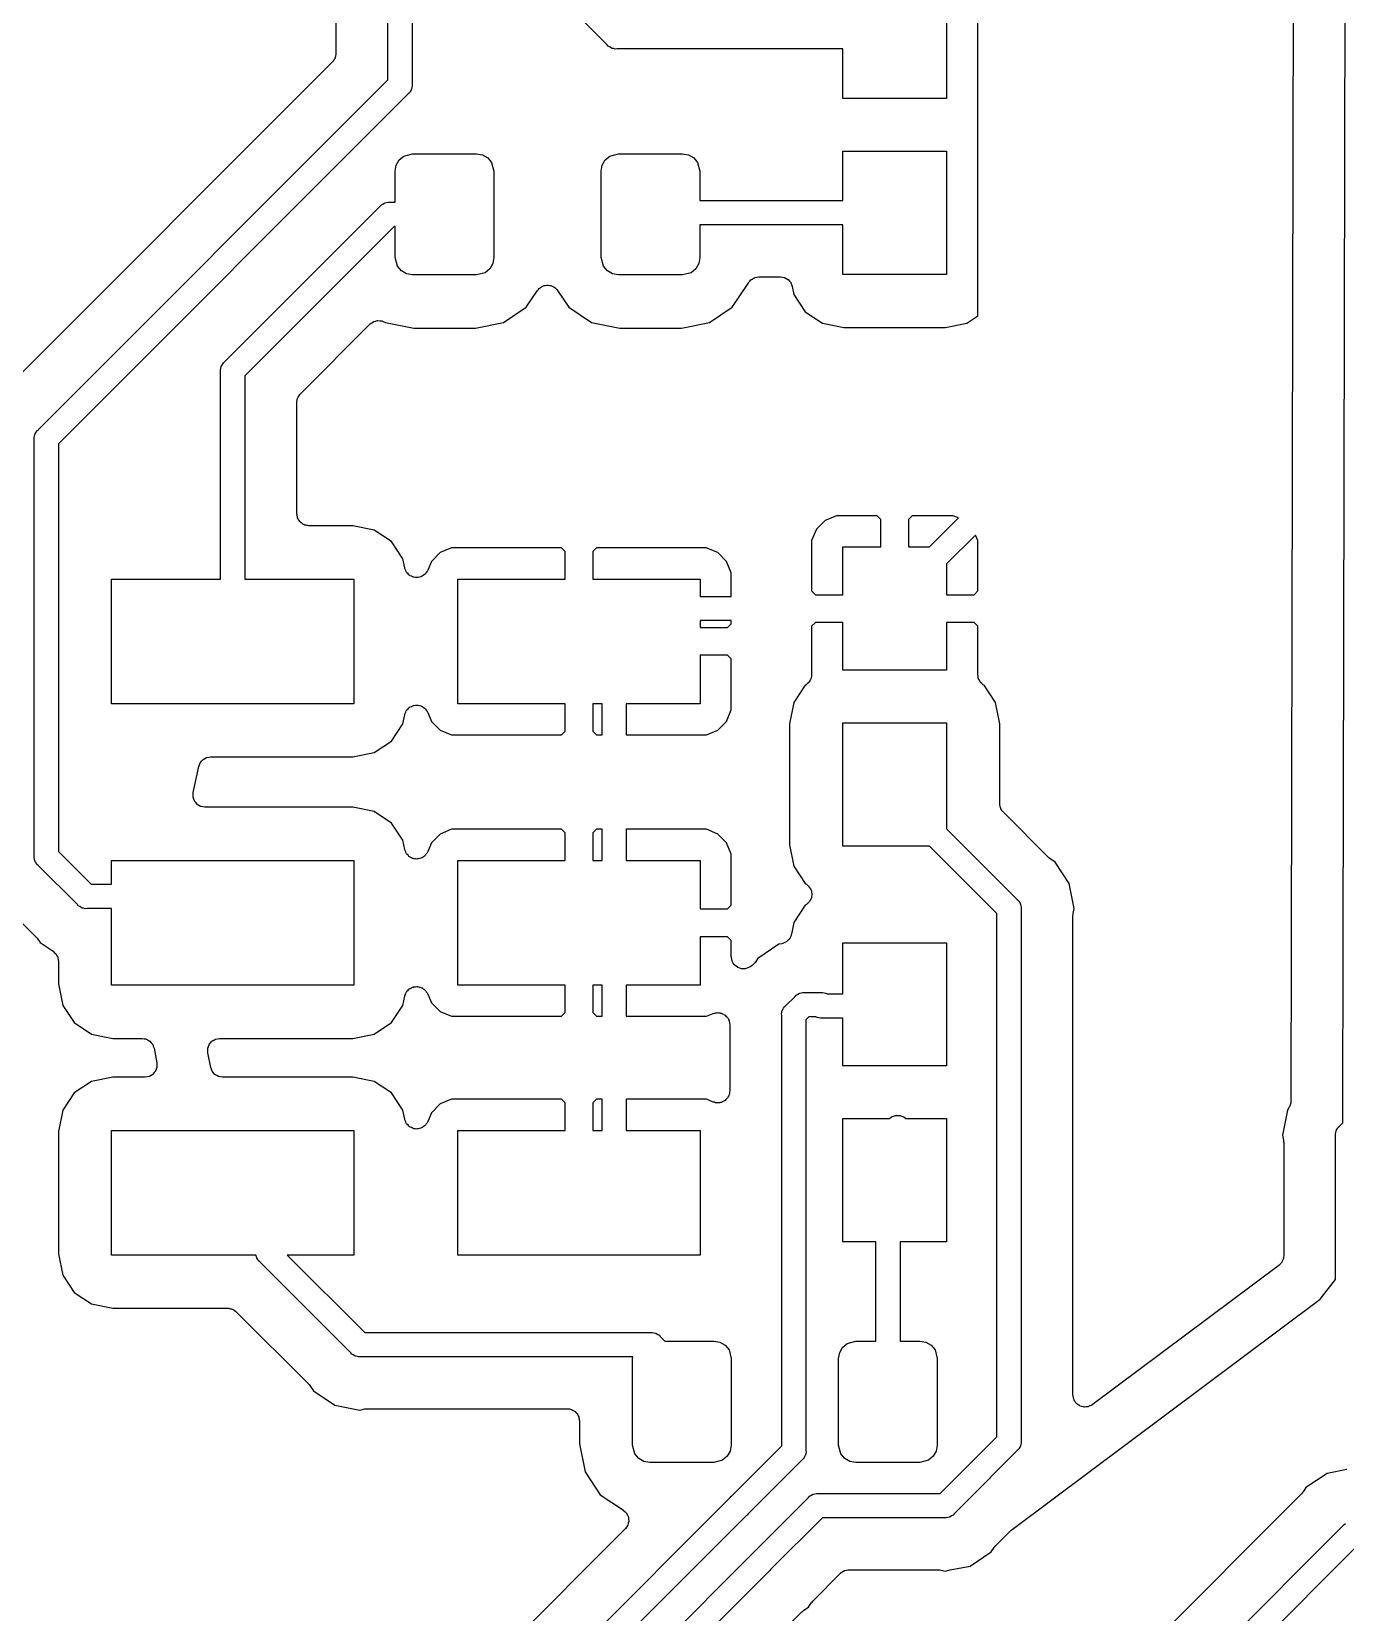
# Model space of a CAD drawing. Extents: x 82 to 161, y -171 to -33.
# Drawn here: x 103.17 to 122.14, y -133.09 to -110.26 of the extents above; entities that cross this region are included whole.
import ezdxf

# ---------------------------------------------------------------- set-up
doc = ezdxf.new("R2010")
doc.units = 0
doc.header["$MEASUREMENT"] = 0
doc.layers.add('BLACK', color=7, linetype='CONTINUOUS')

msp = doc.modelspace()

# ---------------------------------------------------------------- linework, layer by layer
at = {"layer": 'BLACK', "linetype": 'CONTINUOUS'}
for p, q in [((121.475, -67.0046), (121.353, -125.706)), ((107.56, -108.068), (107.56, -110.579)), ((108.31, -110.962), (108.31, -107.967)), ((108.66, -108.032), (108.66, -111.027)), ((116.831, -114.37), (116.831, -108.847)), ((122.112, -121.364), (122.137, -109.324)), ((116.381, -109.449), (116.381, -111.229)), ((111.479, -110.457), (110.753, -109.73)), ((111.494, -110.475), (111.479, -110.457)), ((107.519, -110.691), (107.513, -110.696)), ((107.531, -110.671), (107.519, -110.691)), ((107.544, -110.653), (107.531, -110.671)), ((107.546, -110.645), (107.544, -110.653)), ((107.55, -110.639), (107.546, -110.645)), ((107.554, -110.616), (107.55, -110.639)), ((107.559, -110.594), (107.554, -110.616)), ((107.56, -110.579), (107.559, -110.586)), ((107.559, -110.586), (107.559, -110.594)), ((111.514, -110.486), (111.494, -110.475)), ((111.534, -110.5), (111.514, -110.486)), ((111.541, -110.502), (111.534, -110.5)), ((111.548, -110.506), (111.541, -110.502)), ((111.571, -110.51), (111.548, -110.506)), ((111.593, -110.516), (111.571, -110.51)), ((111.616, -110.514), (111.593, -110.516)), ((114.881, -110.514), (111.616, -110.514)), ((114.881, -111.229), (114.881, -110.514)), ((107.509, -110.702), (102.801, -115.411)), ((107.513, -110.696), (107.509, -110.702)), ((103.26, -116.012), (108.31, -110.962)), ((108.621, -111.149), (108.603, -111.163)), ((108.633, -111.128), (108.621, -111.149)), ((108.646, -111.109), (108.633, -111.128)), ((108.648, -111.102), (108.646, -111.109)), ((108.652, -111.095), (108.648, -111.102)), ((108.656, -111.072), (108.652, -111.095)), ((108.662, -111.05), (108.656, -111.072)), ((108.66, -111.027), (108.662, -111.05)), ((108.603, -111.163), (103.553, -116.214)), ((116.381, -111.229), (114.881, -111.229)), ((108.475, -112.117), (108.542, -112.061)), ((108.542, -112.061), (108.667, -112.028)), ((108.667, -112.028), (109.592, -112.028)), ((109.592, -112.028), (109.678, -112.043)), ((109.678, -112.043), (109.753, -112.086)), ((111.45, -112.117), (111.517, -112.061)), ((111.517, -112.061), (111.642, -112.028)), ((111.642, -112.028), (112.567, -112.028)), ((112.567, -112.028), (112.653, -112.043)), ((112.653, -112.043), (112.728, -112.086)), ((114.881, -112.704), (114.881, -111.989)), ((114.881, -111.989), (116.381, -111.989)), ((116.381, -111.989), (116.381, -113.769)), ((108.417, -112.278), (108.432, -112.192)), ((108.417, -112.728), (108.417, -112.278)), ((108.432, -112.192), (108.475, -112.117)), ((109.753, -112.086), (109.809, -112.153)), ((109.809, -112.153), (109.842, -112.278)), ((109.842, -112.278), (109.842, -113.528)), ((111.392, -112.278), (111.407, -112.192)), ((111.392, -113.528), (111.392, -112.278)), ((111.407, -112.192), (111.45, -112.117)), ((112.728, -112.086), (112.784, -112.153)), ((112.784, -112.153), (112.817, -112.278)), ((112.817, -112.278), (112.817, -112.704)), ((108.237, -112.755), (108.256, -112.742)), ((108.256, -112.742), (108.263, -112.74)), ((108.263, -112.74), (108.27, -112.736)), ((108.27, -112.736), (108.293, -112.732)), ((108.293, -112.732), (108.316, -112.726)), ((108.316, -112.726), (108.339, -112.728)), ((108.339, -112.728), (108.417, -112.728)), ((112.817, -112.704), (114.881, -112.704)), ((105.953, -115.034), (108.202, -112.785)), ((108.202, -112.785), (108.217, -112.767)), ((108.217, -112.767), (108.237, -112.755)), ((108.403, -113.078), (106.246, -115.235)), ((108.417, -113.078), (108.403, -113.078)), ((108.417, -113.528), (108.417, -113.078)), ((114.881, -113.054), (112.817, -113.054)), ((112.817, -113.054), (112.817, -113.528)), ((114.881, -113.769), (114.881, -113.054)), ((108.45, -113.653), (108.417, -113.528)), ((108.506, -113.72), (108.45, -113.653)), ((109.827, -113.614), (109.784, -113.689)), ((109.842, -113.528), (109.827, -113.614)), ((111.425, -113.653), (111.392, -113.528)), ((111.481, -113.72), (111.425, -113.653)), ((112.802, -113.614), (112.759, -113.689)), ((112.817, -113.528), (112.802, -113.614)), ((108.581, -113.763), (108.506, -113.72)), ((108.667, -113.778), (108.581, -113.763)), ((109.592, -113.778), (108.667, -113.778)), ((109.717, -113.745), (109.592, -113.778)), ((109.784, -113.689), (109.717, -113.745)), ((111.556, -113.763), (111.481, -113.72)), ((111.642, -113.778), (111.556, -113.763)), ((112.567, -113.778), (111.642, -113.778)), ((112.692, -113.745), (112.567, -113.778)), ((112.759, -113.689), (112.692, -113.745)), ((113.52, -113.89), (113.521, -113.888)), ((113.521, -113.888), (113.54, -113.866)), ((113.54, -113.866), (113.558, -113.845)), ((113.558, -113.845), (113.56, -113.844)), ((113.56, -113.844), (113.561, -113.842)), ((113.561, -113.842), (113.586, -113.828)), ((113.586, -113.828), (113.611, -113.814)), ((113.611, -113.814), (113.613, -113.814)), ((113.613, -113.814), (113.614, -113.813)), ((113.614, -113.813), (113.642, -113.809)), ((113.642, -113.809), (113.67, -113.804)), ((113.67, -113.804), (113.98, -113.804)), ((113.98, -113.804), (114.008, -113.809)), ((114.008, -113.809), (114.036, -113.813)), ((114.036, -113.813), (114.038, -113.814)), ((114.038, -113.814), (114.04, -113.814)), ((114.04, -113.814), (114.064, -113.828)), ((114.064, -113.828), (114.089, -113.842)), ((114.089, -113.842), (114.09, -113.844)), ((114.09, -113.844), (114.092, -113.845)), ((114.092, -113.845), (114.11, -113.866)), ((114.11, -113.866), (114.129, -113.888)), ((114.129, -113.888), (114.13, -113.89)), ((116.381, -113.769), (114.881, -113.769)), ((110.309, -114.245), (110.471, -114.003)), ((110.471, -114.003), (110.485, -113.989)), ((110.485, -113.989), (110.496, -113.974)), ((110.496, -113.974), (110.506, -113.967)), ((110.506, -113.967), (110.514, -113.959)), ((110.514, -113.959), (110.531, -113.951)), ((110.531, -113.951), (110.547, -113.94)), ((110.547, -113.94), (110.558, -113.937)), ((110.558, -113.937), (110.568, -113.932)), ((110.568, -113.932), (110.587, -113.93)), ((110.587, -113.93), (110.606, -113.926)), ((110.606, -113.926), (110.617, -113.927)), ((110.617, -113.927), (110.628, -113.926)), ((110.628, -113.926), (110.647, -113.93)), ((110.647, -113.93), (110.666, -113.932)), ((110.666, -113.932), (110.676, -113.937)), ((110.676, -113.937), (110.687, -113.94)), ((110.687, -113.94), (110.703, -113.951)), ((110.703, -113.951), (110.72, -113.959)), ((110.72, -113.959), (110.728, -113.967)), ((110.728, -113.967), (110.738, -113.974)), ((110.738, -113.974), (110.749, -113.989)), ((110.749, -113.989), (110.763, -114.003)), ((110.763, -114.003), (110.925, -114.245)), ((113.284, -114.245), (113.516, -113.899)), ((113.516, -113.899), (113.519, -113.891)), ((113.519, -113.891), (113.52, -113.89)), ((114.13, -113.89), (114.131, -113.891)), ((114.131, -113.891), (114.141, -113.918)), ((114.141, -113.918), (114.151, -113.944)), ((114.151, -113.944), (114.175, -114.061)), ((114.175, -114.061), (114.34, -114.309)), ((109.98, -114.465), (110.309, -114.245)), ((110.925, -114.245), (111.254, -114.465)), ((112.955, -114.465), (113.284, -114.245)), ((114.34, -114.309), (114.588, -114.475)), ((107.048, -115.495), (108.056, -114.486)), ((108.056, -114.486), (108.079, -114.47)), ((108.079, -114.47), (108.102, -114.453)), ((108.102, -114.453), (108.104, -114.452)), ((108.104, -114.452), (108.106, -114.451)), ((108.106, -114.451), (108.133, -114.444)), ((108.133, -114.444), (108.161, -114.436)), ((108.161, -114.436), (108.163, -114.436)), ((108.163, -114.436), (108.165, -114.436)), ((108.165, -114.436), (108.193, -114.438)), ((108.193, -114.438), (108.221, -114.44)), ((108.221, -114.44), (108.223, -114.441)), ((108.223, -114.441), (108.225, -114.441)), ((108.225, -114.441), (108.251, -114.453)), ((108.251, -114.453), (108.277, -114.464)), ((108.277, -114.464), (108.279, -114.465)), ((108.279, -114.465), (108.684, -114.546)), ((108.684, -114.546), (109.575, -114.546)), ((109.575, -114.546), (109.98, -114.465)), ((111.254, -114.465), (111.659, -114.546)), ((111.659, -114.546), (112.55, -114.546)), ((112.55, -114.546), (112.955, -114.465)), ((114.588, -114.475), (114.898, -114.537)), ((114.898, -114.537), (116.364, -114.537)), ((116.364, -114.537), (116.674, -114.475)), ((116.674, -114.475), (116.831, -114.37)), ((105.894, -115.147), (105.9, -115.125)), ((105.896, -115.17), (105.894, -115.147)), ((105.896, -118.168), (105.896, -115.17)), ((105.9, -115.125), (105.904, -115.102)), ((105.904, -115.102), (105.908, -115.095)), ((105.908, -115.095), (105.91, -115.088)), ((105.91, -115.088), (105.924, -115.069)), ((105.924, -115.069), (105.935, -115.049)), ((105.935, -115.049), (105.953, -115.034)), ((106.246, -115.235), (106.246, -118.168)), ((106.996, -115.618), (106.998, -115.611)), ((106.996, -117.225), (106.996, -115.618)), ((106.997, -115.603), (107.003, -115.581)), ((106.998, -115.611), (106.997, -115.603)), ((107.003, -115.581), (107.007, -115.559)), ((107.007, -115.559), (107.011, -115.552)), ((107.011, -115.552), (107.013, -115.544)), ((107.013, -115.544), (107.026, -115.526)), ((107.026, -115.526), (107.037, -115.506)), ((107.037, -115.506), (107.043, -115.501)), ((107.043, -115.501), (107.048, -115.495)), ((103.201, -116.126), (103.207, -116.104)), ((103.203, -116.149), (103.201, -116.126)), ((103.203, -122.166), (103.203, -116.149)), ((103.207, -116.104), (103.211, -116.081)), ((103.211, -116.081), (103.215, -116.074)), ((103.215, -116.074), (103.217, -116.066)), ((103.217, -116.066), (103.23, -116.047)), ((103.23, -116.047), (103.242, -116.027)), ((103.242, -116.027), (103.26, -116.012)), ((103.553, -116.214), (103.553, -122.102)), ((106.999, -117.24), (106.996, -117.225)), ((106.999, -117.255), (106.999, -117.24)), ((107.004, -117.269), (106.999, -117.255)), ((107.007, -117.284), (107.004, -117.269)), ((107.014, -117.298), (107.007, -117.284)), ((107.02, -117.312), (107.014, -117.298)), ((107.03, -117.324), (107.02, -117.312)), ((114.791, -117.254), (114.626, -117.322)), ((115.377, -117.254), (114.791, -117.254)), ((115.431, -117.307), (115.377, -117.254)), ((115.431, -117.704), (115.431, -117.307)), ((115.885, -117.254), (115.831, -117.307)), ((115.831, -117.307), (115.831, -117.704)), ((116.471, -117.254), (115.885, -117.254)), ((116.134, -117.704), (116.55, -117.287)), ((116.55, -117.287), (116.471, -117.254)), ((107.037, -117.337), (107.03, -117.324)), ((107.049, -117.347), (107.037, -117.337)), ((107.059, -117.359), (107.049, -117.347)), ((107.072, -117.366), (107.059, -117.359)), ((107.084, -117.376), (107.072, -117.366)), ((107.098, -117.381), (107.084, -117.376)), ((107.111, -117.389), (107.098, -117.381)), ((107.126, -117.392), (107.111, -117.389)), ((107.141, -117.397), (107.126, -117.392)), ((107.156, -117.397), (107.141, -117.397)), ((107.171, -117.4), (107.156, -117.397)), ((107.804, -117.4), (107.171, -117.4)), ((108.114, -117.461), (107.804, -117.4)), ((108.362, -117.627), (108.114, -117.461)), ((114.5, -117.449), (114.431, -117.614)), ((114.626, -117.322), (114.5, -117.449)), ((116.798, -117.534), (116.381, -117.951)), ((116.831, -117.614), (116.798, -117.534)), ((108.528, -117.875), (108.362, -117.627)), ((109.232, -117.718), (109.066, -117.786)), ((110.818, -117.718), (109.232, -117.718)), ((110.871, -117.771), (110.818, -117.718)), ((111.325, -117.718), (111.271, -117.771)), ((112.911, -117.718), (111.325, -117.718)), ((112.967, -117.741), (112.911, -117.718)), ((113.076, -117.786), (112.967, -117.741)), ((114.431, -117.614), (114.431, -118.34)), ((114.881, -118.394), (114.881, -117.704)), ((114.881, -117.704), (115.431, -117.704)), ((115.831, -117.704), (116.134, -117.704)), ((116.831, -118.34), (116.831, -117.614)), ((108.554, -118.007), (108.528, -117.875)), ((108.94, -117.913), (108.887, -118.04)), ((109.066, -117.786), (108.94, -117.913)), ((110.871, -118.168), (110.871, -117.771)), ((111.271, -117.771), (111.271, -118.168)), ((113.203, -117.913), (113.076, -117.786)), ((113.271, -118.078), (113.203, -117.913)), ((116.381, -117.951), (116.381, -118.394)), ((104.321, -119.968), (104.321, -118.168)), ((104.321, -118.168), (105.896, -118.168)), ((106.246, -118.168), (107.821, -118.168)), ((107.821, -118.168), (107.821, -119.968)), ((108.557, -118.016), (108.554, -118.007)), ((108.559, -118.025), (108.557, -118.016)), ((108.568, -118.044), (108.559, -118.025)), ((108.576, -118.063), (108.568, -118.044)), ((108.582, -118.071), (108.576, -118.063)), ((108.587, -118.079), (108.582, -118.071)), ((108.602, -118.093), (108.587, -118.079)), ((108.616, -118.109), (108.602, -118.093)), ((108.624, -118.114), (108.616, -118.109)), ((108.632, -118.12), (108.624, -118.114)), ((108.651, -118.128), (108.632, -118.12)), ((108.669, -118.138), (108.651, -118.128)), ((108.679, -118.14), (108.669, -118.138)), ((108.688, -118.143), (108.679, -118.14)), ((108.709, -118.144), (108.688, -118.143)), ((108.729, -118.148), (108.709, -118.144)), ((108.739, -118.146), (108.729, -118.148)), ((108.748, -118.146), (108.739, -118.146)), ((108.768, -118.14), (108.748, -118.146)), ((108.789, -118.136), (108.768, -118.14)), ((108.797, -118.131), (108.789, -118.136)), ((108.806, -118.128), (108.797, -118.131)), ((108.823, -118.115), (108.806, -118.128)), ((108.841, -118.104), (108.823, -118.115)), ((108.847, -118.097), (108.841, -118.104)), ((108.855, -118.091), (108.847, -118.097)), ((108.866, -118.073), (108.855, -118.091)), ((108.879, -118.057), (108.866, -118.073)), ((108.882, -118.048), (108.879, -118.057)), ((108.887, -118.04), (108.882, -118.048)), ((109.321, -119.968), (109.321, -118.168)), ((109.321, -118.168), (110.871, -118.168)), ((111.271, -118.168), (112.821, -118.168)), ((112.821, -118.168), (112.821, -118.419)), ((113.271, -118.419), (113.271, -118.078)), ((112.821, -118.419), (113.271, -118.419)), ((114.431, -118.34), (114.485, -118.394)), ((114.485, -118.394), (114.881, -118.394)), ((116.381, -118.394), (116.777, -118.394)), ((116.777, -118.394), (116.831, -118.34)), ((112.821, -118.769), (112.821, -118.868)), ((113.271, -118.769), (112.821, -118.769)), ((112.821, -118.868), (113.218, -118.868)), ((113.218, -118.868), (113.271, -118.814)), ((113.271, -118.814), (113.271, -118.769)), ((114.485, -118.794), (114.431, -118.847)), ((114.431, -118.847), (114.431, -119.549)), ((114.881, -118.794), (114.485, -118.794)), ((114.881, -119.484), (114.881, -118.794)), ((116.777, -118.794), (116.381, -118.794)), ((116.381, -118.794), (116.381, -119.484)), ((116.831, -118.847), (116.777, -118.794)), ((116.831, -119.549), (116.831, -118.847)), ((112.821, -119.268), (112.821, -119.968)), ((113.218, -119.268), (112.821, -119.268)), ((113.271, -119.321), (113.218, -119.268)), ((113.271, -120.057), (113.271, -119.321)), ((114.427, -119.573), (114.424, -119.598)), ((114.431, -119.549), (114.427, -119.573)), ((116.381, -119.484), (114.881, -119.484)), ((116.835, -119.573), (116.831, -119.549)), ((116.838, -119.598), (116.835, -119.573)), ((114.34, -119.703), (114.175, -119.951)), ((114.353, -119.694), (114.34, -119.703)), ((114.371, -119.677), (114.353, -119.694)), ((114.39, -119.661), (114.371, -119.677)), ((114.393, -119.656), (114.39, -119.661)), ((114.397, -119.652), (114.393, -119.656)), ((114.408, -119.63), (114.397, -119.652)), ((114.42, -119.609), (114.408, -119.63)), ((114.421, -119.603), (114.42, -119.609)), ((114.424, -119.598), (114.421, -119.603)), ((116.841, -119.603), (116.838, -119.598)), ((116.842, -119.609), (116.841, -119.603)), ((116.854, -119.63), (116.842, -119.609)), ((116.865, -119.652), (116.854, -119.63)), ((116.869, -119.656), (116.865, -119.652)), ((116.872, -119.661), (116.869, -119.656)), ((116.891, -119.677), (116.872, -119.661)), ((116.909, -119.694), (116.891, -119.677)), ((116.922, -119.703), (116.909, -119.694)), ((117.087, -119.951), (116.922, -119.703)), ((107.821, -119.968), (104.321, -119.968)), ((108.587, -120.056), (108.602, -120.042)), ((108.602, -120.042), (108.616, -120.026)), ((108.616, -120.026), (108.624, -120.022)), ((108.624, -120.022), (108.632, -120.015)), ((108.632, -120.015), (108.651, -120.007)), ((108.651, -120.007), (108.669, -119.997)), ((108.669, -119.997), (108.679, -119.996)), ((108.679, -119.996), (108.688, -119.992)), ((108.688, -119.992), (108.709, -119.991)), ((108.709, -119.991), (108.729, -119.988)), ((108.729, -119.988), (108.739, -119.99)), ((108.739, -119.99), (108.748, -119.989)), ((108.748, -119.989), (108.768, -119.996)), ((108.768, -119.996), (108.789, -120)), ((108.789, -120), (108.797, -120.005)), ((108.797, -120.005), (108.806, -120.008)), ((108.806, -120.008), (108.823, -120.02)), ((108.823, -120.02), (108.841, -120.031)), ((108.841, -120.031), (108.847, -120.039)), ((108.847, -120.039), (108.855, -120.045)), ((108.855, -120.045), (108.866, -120.062)), ((110.871, -119.968), (109.321, -119.968)), ((110.871, -120.364), (110.871, -119.968)), ((111.271, -119.968), (111.271, -120.364)), ((111.404, -119.968), (111.271, -119.968)), ((111.404, -120.418), (111.404, -119.968)), ((112.821, -119.968), (111.754, -119.968)), ((111.754, -119.968), (111.754, -120.418)), ((114.175, -119.951), (114.113, -120.261)), ((117.149, -120.261), (117.087, -119.951)), ((108.362, -120.508), (108.528, -120.26)), ((108.528, -120.26), (108.554, -120.129)), ((108.554, -120.129), (108.557, -120.12)), ((108.557, -120.12), (108.559, -120.11)), ((108.559, -120.11), (108.568, -120.092)), ((108.568, -120.092), (108.576, -120.072)), ((108.576, -120.072), (108.582, -120.065)), ((108.582, -120.065), (108.587, -120.056)), ((108.866, -120.062), (108.879, -120.079)), ((108.879, -120.079), (108.882, -120.088)), ((108.882, -120.088), (108.887, -120.096)), ((108.887, -120.096), (108.94, -120.223)), ((108.94, -120.223), (109.066, -120.349)), ((113.076, -120.349), (113.203, -120.223)), ((113.203, -120.223), (113.271, -120.057)), ((114.113, -120.261), (114.113, -122.006)), ((114.881, -122.024), (114.881, -120.244)), ((114.881, -120.244), (116.381, -120.244)), ((116.381, -120.244), (116.381, -121.776)), ((117.149, -121.411), (117.149, -120.261)), ((108.114, -120.674), (108.362, -120.508)), ((109.066, -120.349), (109.232, -120.418)), ((109.232, -120.418), (110.818, -120.418)), ((110.818, -120.418), (110.871, -120.364)), ((111.271, -120.364), (111.325, -120.418)), ((111.325, -120.418), (111.404, -120.418)), ((111.754, -120.418), (112.911, -120.418)), ((112.911, -120.418), (113.076, -120.349)), ((105.724, -120.741), (105.751, -120.736)), ((105.751, -120.736), (107.804, -120.736)), ((107.804, -120.736), (108.114, -120.674)), ((105.5, -121.252), (105.58, -120.875)), ((105.58, -120.875), (105.59, -120.849)), ((105.59, -120.849), (105.6, -120.823)), ((105.6, -120.823), (105.601, -120.821)), ((105.601, -120.821), (105.603, -120.818)), ((105.603, -120.818), (105.621, -120.798)), ((105.621, -120.798), (105.639, -120.777)), ((105.639, -120.777), (105.641, -120.775)), ((105.641, -120.775), (105.643, -120.773)), ((105.643, -120.773), (105.667, -120.76)), ((105.667, -120.76), (105.691, -120.746)), ((105.691, -120.746), (105.694, -120.746)), ((105.694, -120.746), (105.697, -120.744)), ((105.697, -120.744), (105.724, -120.741)), ((105.498, -121.313), (105.499, -121.286)), ((105.499, -121.316), (105.498, -121.313)), ((105.499, -121.258), (105.5, -121.255)), ((105.499, -121.286), (105.499, -121.258)), ((105.499, -121.319), (105.499, -121.316)), ((105.508, -121.345), (105.499, -121.319)), ((105.5, -121.255), (105.5, -121.252)), ((105.517, -121.371), (105.508, -121.345)), ((105.519, -121.373), (105.517, -121.371)), ((105.52, -121.376), (105.519, -121.373)), ((105.538, -121.397), (105.52, -121.376)), ((105.555, -121.419), (105.538, -121.397)), ((105.557, -121.42), (105.555, -121.419)), ((105.559, -121.423), (105.557, -121.42)), ((117.15, -121.419), (117.149, -121.411)), ((117.15, -121.426), (117.15, -121.419)), ((122.108, -123.294), (122.112, -121.364)), ((122.112, -121.364), (122.112, -121.364)), ((105.583, -121.436), (105.559, -121.423)), ((105.606, -121.451), (105.583, -121.436)), ((105.609, -121.451), (105.606, -121.451)), ((105.612, -121.453), (105.609, -121.451)), ((105.639, -121.458), (105.612, -121.453)), ((105.666, -121.463), (105.639, -121.458)), ((105.668, -121.463), (105.666, -121.463)), ((105.671, -121.464), (105.668, -121.463)), ((107.804, -121.464), (105.671, -121.464)), ((108.114, -121.525), (107.804, -121.464)), ((108.362, -121.691), (108.114, -121.525)), ((117.156, -121.448), (117.15, -121.426)), ((117.16, -121.471), (117.156, -121.448)), ((117.164, -121.478), (117.16, -121.471)), ((117.166, -121.485), (117.164, -121.478)), ((117.179, -121.504), (117.166, -121.485)), ((117.19, -121.524), (117.179, -121.504)), ((117.196, -121.529), (117.19, -121.524)), ((117.2, -121.535), (117.196, -121.529)), ((117.858, -122.192), (117.2, -121.535)), ((108.528, -121.939), (108.362, -121.691)), ((109.066, -121.85), (108.94, -121.977)), ((109.232, -121.782), (109.066, -121.85)), ((110.818, -121.782), (109.232, -121.782)), ((110.871, -121.835), (110.818, -121.782)), ((110.871, -122.232), (110.871, -121.835)), ((111.325, -121.782), (111.271, -121.835)), ((111.271, -121.835), (111.271, -122.232)), ((111.404, -121.782), (111.325, -121.782)), ((111.404, -122.232), (111.404, -121.782)), ((111.754, -121.782), (111.754, -122.232)), ((112.911, -121.782), (111.754, -121.782)), ((113.076, -121.85), (112.911, -121.782)), ((113.203, -121.977), (113.076, -121.85)), ((116.381, -121.776), (117.399, -122.794)), ((103.553, -122.102), (104.027, -122.576)), ((108.554, -122.071), (108.528, -121.939)), ((108.557, -122.08), (108.554, -122.071)), ((108.559, -122.089), (108.557, -122.08)), ((108.568, -122.108), (108.559, -122.089)), ((108.887, -122.104), (108.882, -122.112)), ((108.94, -121.977), (108.887, -122.104)), ((113.271, -122.142), (113.203, -121.977)), ((114.113, -122.006), (114.175, -122.316)), ((116.134, -122.024), (114.881, -122.024)), ((117.105, -122.996), (116.134, -122.024)), ((103.201, -122.189), (103.203, -122.166)), ((103.207, -122.212), (103.201, -122.189)), ((103.211, -122.235), (103.207, -122.212)), ((103.215, -122.242), (103.211, -122.235)), ((103.217, -122.249), (103.215, -122.242)), ((103.23, -122.268), (103.217, -122.249)), ((103.242, -122.288), (103.23, -122.268)), ((103.26, -122.303), (103.242, -122.288)), ((103.826, -122.869), (103.26, -122.303)), ((104.321, -122.576), (104.321, -122.232)), ((104.321, -122.232), (107.821, -122.232)), ((107.821, -122.232), (107.821, -124.032)), ((108.576, -122.127), (108.568, -122.108)), ((108.582, -122.135), (108.576, -122.127)), ((108.587, -122.143), (108.582, -122.135)), ((108.602, -122.157), (108.587, -122.143)), ((108.616, -122.173), (108.602, -122.157)), ((108.624, -122.178), (108.616, -122.173)), ((108.632, -122.184), (108.624, -122.178)), ((108.651, -122.192), (108.632, -122.184)), ((108.669, -122.202), (108.651, -122.192)), ((108.679, -122.204), (108.669, -122.202)), ((108.688, -122.207), (108.679, -122.204)), ((108.709, -122.208), (108.688, -122.207)), ((108.729, -122.212), (108.709, -122.208)), ((108.739, -122.21), (108.729, -122.212)), ((108.748, -122.21), (108.739, -122.21)), ((108.768, -122.204), (108.748, -122.21)), ((108.789, -122.2), (108.768, -122.204)), ((108.797, -122.195), (108.789, -122.2)), ((108.806, -122.192), (108.797, -122.195)), ((108.823, -122.179), (108.806, -122.192)), ((108.841, -122.168), (108.823, -122.179)), ((108.847, -122.161), (108.841, -122.168)), ((108.855, -122.155), (108.847, -122.161)), ((108.866, -122.137), (108.855, -122.155)), ((108.879, -122.121), (108.866, -122.137)), ((108.882, -122.112), (108.879, -122.121)), ((109.321, -124.032), (109.321, -122.232)), ((109.321, -122.232), (110.871, -122.232)), ((111.271, -122.232), (111.404, -122.232)), ((111.754, -122.232), (112.821, -122.232)), ((112.821, -122.232), (112.821, -122.932)), ((113.271, -122.878), (113.271, -122.142)), ((114.175, -122.316), (114.34, -122.564)), ((117.872, -122.202), (117.858, -122.192)), ((117.884, -122.214), (117.872, -122.202)), ((117.947, -122.256), (117.884, -122.214)), ((118.152, -122.562), (117.947, -122.256)), ((118.224, -122.923), (118.152, -122.562)), ((104.027, -122.576), (104.321, -122.576)), ((114.34, -122.564), (114.357, -122.576)), ((114.357, -122.576), (114.371, -122.589)), ((114.371, -122.589), (114.386, -122.6)), ((114.386, -122.6), (114.393, -122.61)), ((114.393, -122.61), (114.401, -122.618)), ((114.401, -122.618), (114.41, -122.635)), ((114.41, -122.635), (114.42, -122.651)), ((114.42, -122.651), (114.423, -122.662)), ((114.423, -122.78), (114.42, -122.792)), ((114.423, -122.662), (114.428, -122.672)), ((114.428, -122.77), (114.423, -122.78)), ((114.428, -122.672), (114.43, -122.691)), ((114.43, -122.751), (114.428, -122.77)), ((114.43, -122.691), (114.435, -122.71)), ((114.435, -122.733), (114.43, -122.751)), ((114.435, -122.71), (114.433, -122.721)), ((114.433, -122.721), (114.435, -122.733)), ((102.801, -122.905), (103.224, -123.328)), ((103.84, -122.887), (103.826, -122.869)), ((103.861, -122.898), (103.84, -122.887)), ((103.88, -122.912), (103.861, -122.898)), ((103.887, -122.914), (103.88, -122.912)), ((103.894, -122.918), (103.887, -122.914)), ((103.917, -122.922), (103.894, -122.918)), ((103.939, -122.928), (103.917, -122.922)), ((103.962, -122.926), (103.939, -122.928)), ((104.321, -122.926), (103.962, -122.926)), ((104.321, -124.032), (104.321, -122.926)), ((112.821, -122.932), (113.218, -122.932)), ((113.218, -122.932), (113.271, -122.878)), ((114.34, -122.878), (114.175, -123.126)), ((114.357, -122.867), (114.34, -122.878)), ((114.371, -122.853), (114.357, -122.867)), ((114.386, -122.842), (114.371, -122.853)), ((114.393, -122.833), (114.386, -122.842)), ((114.401, -122.825), (114.393, -122.833)), ((114.41, -122.807), (114.401, -122.825)), ((114.42, -122.792), (114.41, -122.807)), ((117.105, -130.551), (117.105, -122.996)), ((117.399, -122.794), (117.417, -122.809)), ((117.417, -122.809), (117.428, -122.829)), ((117.428, -122.829), (117.442, -122.848)), ((117.442, -122.848), (117.444, -122.856)), ((117.444, -122.856), (117.447, -122.862)), ((117.447, -122.862), (117.452, -122.885)), ((117.452, -122.885), (117.458, -122.908)), ((117.458, -122.908), (117.455, -122.931)), ((117.455, -122.931), (117.455, -130.616)), ((118.205, -123.031), (118.208, -123.014)), ((118.208, -123.014), (118.209, -122.997)), ((118.209, -122.997), (118.224, -122.923)), ((114.175, -123.126), (114.141, -123.295)), ((118.205, -129.95), (118.205, -123.031)), ((103.224, -123.328), (103.234, -123.342)), ((103.234, -123.342), (103.246, -123.355)), ((103.246, -123.355), (103.288, -123.418)), ((103.288, -123.418), (103.475, -123.543)), ((113.218, -123.332), (112.821, -123.332)), ((112.821, -123.332), (112.821, -124.032)), ((113.271, -123.385), (113.218, -123.332)), ((113.271, -123.622), (113.271, -123.385)), ((113.959, -123.441), (113.653, -123.646)), ((114.003, -123.433), (113.959, -123.441)), ((114.014, -123.429), (114.003, -123.433)), ((114.025, -123.427), (114.014, -123.429)), ((114.042, -123.418), (114.025, -123.427)), ((114.06, -123.411), (114.042, -123.418)), ((114.069, -123.403), (114.06, -123.411)), ((114.079, -123.398), (114.069, -123.403)), ((114.091, -123.383), (114.079, -123.398)), ((114.106, -123.371), (114.091, -123.383)), ((114.111, -123.36), (114.106, -123.371)), ((114.119, -123.352), (114.111, -123.36)), ((114.126, -123.334), (114.119, -123.352)), ((114.135, -123.317), (114.126, -123.334)), ((114.137, -123.306), (114.135, -123.317)), ((114.141, -123.295), (114.137, -123.306)), ((114.881, -124.158), (114.881, -123.419)), ((114.881, -123.419), (116.381, -123.419)), ((116.381, -123.419), (116.381, -125.199)), ((122.103, -126.02), (122.108, -123.294)), ((122.108, -123.294), (122.108, -123.294)), ((103.475, -123.543), (103.493, -123.56)), ((103.493, -123.56), (103.512, -123.576)), ((103.512, -123.576), (103.515, -123.581)), ((103.515, -123.581), (103.519, -123.585)), ((103.519, -123.585), (103.53, -123.607)), ((103.53, -123.607), (103.543, -123.629)), ((103.543, -123.629), (103.544, -123.634)), ((103.544, -123.634), (103.546, -123.639)), ((103.546, -123.639), (103.549, -123.664)), ((103.549, -123.664), (103.553, -123.688)), ((103.553, -123.688), (103.553, -124.014)), ((113.272, -123.628), (113.271, -123.622)), ((113.272, -123.634), (113.272, -123.628)), ((113.278, -123.658), (113.272, -123.634)), ((113.282, -123.682), (113.278, -123.658)), ((113.285, -123.687), (113.282, -123.682)), ((113.286, -123.693), (113.285, -123.687)), ((113.3, -123.713), (113.286, -123.693)), ((113.653, -123.646), (113.614, -123.705)), ((113.312, -123.735), (113.3, -123.713)), ((113.317, -123.739), (113.312, -123.735)), ((113.32, -123.743), (113.317, -123.739)), ((113.34, -123.758), (113.32, -123.743)), ((113.359, -123.774), (113.34, -123.758)), ((113.364, -123.776), (113.359, -123.774)), ((113.369, -123.779), (113.364, -123.776)), ((113.393, -123.786), (113.369, -123.779)), ((113.416, -123.795), (113.393, -123.786)), ((113.422, -123.795), (113.416, -123.795)), ((113.427, -123.796), (113.422, -123.795)), ((113.452, -123.795), (113.427, -123.796)), ((113.477, -123.795), (113.452, -123.795)), ((113.482, -123.793), (113.477, -123.795)), ((113.488, -123.792), (113.482, -123.793)), ((113.511, -123.782), (113.488, -123.792)), ((113.534, -123.774), (113.511, -123.782)), ((113.538, -123.77), (113.534, -123.774)), ((113.543, -123.768), (113.538, -123.77)), ((113.566, -123.753), (113.543, -123.768)), ((113.569, -123.75), (113.566, -123.753)), ((113.572, -123.749), (113.569, -123.75)), ((113.59, -123.729), (113.572, -123.749)), ((113.61, -123.711), (113.59, -123.729)), ((113.611, -123.707), (113.61, -123.711)), ((113.614, -123.705), (113.611, -123.707)), ((103.553, -124.014), (103.615, -124.324)), ((107.821, -124.032), (104.321, -124.032)), ((108.559, -124.174), (108.568, -124.156)), ((108.568, -124.156), (108.576, -124.136)), ((108.576, -124.136), (108.582, -124.129)), ((108.582, -124.129), (108.587, -124.12)), ((108.587, -124.12), (108.602, -124.106)), ((108.602, -124.106), (108.616, -124.09)), ((108.616, -124.09), (108.624, -124.086)), ((108.624, -124.086), (108.632, -124.079)), ((108.632, -124.079), (108.651, -124.071)), ((108.651, -124.071), (108.669, -124.061)), ((108.669, -124.061), (108.679, -124.06)), ((108.679, -124.06), (108.688, -124.056)), ((108.688, -124.056), (108.709, -124.055)), ((108.709, -124.055), (108.729, -124.052)), ((108.729, -124.052), (108.739, -124.054)), ((108.739, -124.054), (108.748, -124.053)), ((108.748, -124.053), (108.768, -124.06)), ((108.768, -124.06), (108.789, -124.064)), ((108.789, -124.064), (108.797, -124.069)), ((108.797, -124.069), (108.806, -124.072)), ((108.806, -124.072), (108.823, -124.084)), ((108.823, -124.084), (108.841, -124.095)), ((108.841, -124.095), (108.847, -124.103)), ((108.847, -124.103), (108.855, -124.109)), ((108.855, -124.109), (108.866, -124.126)), ((108.866, -124.126), (108.879, -124.143)), ((108.879, -124.143), (108.882, -124.152)), ((108.882, -124.152), (108.887, -124.16)), ((110.871, -124.032), (109.321, -124.032)), ((110.871, -124.428), (110.871, -124.032)), ((111.271, -124.032), (111.271, -124.428)), ((111.404, -124.032), (111.271, -124.032)), ((111.404, -124.482), (111.404, -124.032)), ((112.821, -124.032), (111.754, -124.032)), ((111.754, -124.032), (111.754, -124.482)), ((114.226, -124.165), (114.245, -124.152)), ((114.245, -124.152), (114.253, -124.15)), ((114.253, -124.15), (114.259, -124.146)), ((114.259, -124.146), (114.282, -124.142)), ((114.282, -124.142), (114.305, -124.136)), ((114.305, -124.136), (114.328, -124.138)), ((114.328, -124.138), (114.59, -124.138)), ((114.59, -124.138), (114.635, -124.146)), ((114.635, -124.146), (114.656, -124.158)), ((114.656, -124.158), (114.881, -124.158)), ((103.615, -124.324), (103.781, -124.572)), ((108.362, -124.572), (108.528, -124.324)), ((108.528, -124.324), (108.554, -124.193)), ((108.554, -124.193), (108.557, -124.184)), ((108.557, -124.184), (108.559, -124.174)), ((108.887, -124.16), (108.94, -124.287)), ((108.94, -124.287), (109.066, -124.413)), ((114.011, -124.391), (114.013, -124.384)), ((114.013, -124.384), (114.026, -124.365)), ((114.026, -124.365), (114.038, -124.345)), ((114.038, -124.345), (114.056, -124.33)), ((114.056, -124.33), (114.191, -124.194)), ((114.191, -124.194), (114.206, -124.177)), ((114.206, -124.177), (114.226, -124.165)), ((103.781, -124.572), (104.029, -124.738)), ((108.114, -124.738), (108.362, -124.572)), ((109.066, -124.413), (109.232, -124.482)), ((109.232, -124.482), (110.818, -124.482)), ((110.818, -124.482), (110.871, -124.428)), ((111.271, -124.428), (111.325, -124.482)), ((111.325, -124.482), (111.404, -124.482)), ((111.754, -124.482), (112.911, -124.482)), ((112.911, -124.482), (113.007, -124.442)), ((113.007, -124.442), (113.026, -124.438)), ((113.026, -124.438), (113.044, -124.431)), ((113.044, -124.431), (113.055, -124.431)), ((113.055, -124.431), (113.066, -124.429)), ((113.066, -124.429), (113.085, -124.431)), ((113.085, -124.431), (113.104, -124.431)), ((113.104, -124.431), (113.115, -124.435)), ((113.115, -124.435), (113.127, -124.437)), ((113.127, -124.437), (113.144, -124.445)), ((113.144, -124.445), (113.162, -124.452)), ((113.162, -124.452), (113.17, -124.459)), ((113.17, -124.459), (113.181, -124.465)), ((113.181, -124.465), (113.193, -124.479)), ((113.193, -124.479), (113.208, -124.491)), ((113.208, -124.491), (113.214, -124.501)), ((113.214, -124.501), (113.222, -124.509)), ((113.222, -124.509), (113.229, -124.527)), ((113.229, -124.527), (113.238, -124.544)), ((113.238, -124.544), (113.24, -124.555)), ((113.24, -124.555), (113.245, -124.566)), ((113.245, -124.566), (113.246, -124.585)), ((113.246, -124.585), (113.249, -124.603)), ((113.249, -124.603), (113.249, -125.557)), ((113.997, -124.444), (114.003, -124.421)), ((113.999, -124.467), (113.997, -124.444)), ((113.999, -130.685), (113.999, -124.467)), ((114.003, -124.421), (114.007, -124.398)), ((114.007, -124.398), (114.011, -124.391)), ((114.393, -124.488), (114.349, -124.531)), ((114.349, -124.531), (114.349, -130.75)), ((114.492, -124.488), (114.393, -124.488)), ((114.513, -124.5), (114.492, -124.488)), ((114.559, -124.508), (114.513, -124.5)), ((114.881, -124.508), (114.559, -124.508)), ((114.881, -125.199), (114.881, -124.508)), ((104.029, -124.738), (104.339, -124.8)), ((104.339, -124.8), (104.762, -124.8)), ((104.762, -124.8), (104.79, -124.805)), ((104.79, -124.805), (104.819, -124.809)), ((104.819, -124.809), (104.82, -124.81)), ((104.82, -124.81), (104.822, -124.81)), ((104.822, -124.81), (104.847, -124.825)), ((104.847, -124.825), (104.872, -124.839)), ((104.872, -124.839), (104.873, -124.84)), ((104.873, -124.84), (104.874, -124.841)), ((104.874, -124.841), (104.893, -124.863)), ((105.75, -124.865), (105.768, -124.843)), ((105.768, -124.843), (105.769, -124.842)), ((105.769, -124.842), (105.77, -124.841)), ((105.77, -124.841), (105.795, -124.826)), ((105.795, -124.826), (105.82, -124.811)), ((105.82, -124.811), (105.822, -124.811)), ((105.822, -124.811), (105.823, -124.81)), ((105.823, -124.81), (105.851, -124.805)), ((105.851, -124.805), (105.88, -124.8)), ((105.88, -124.8), (105.881, -124.8)), ((105.881, -124.8), (105.883, -124.8)), ((105.883, -124.8), (107.804, -124.8)), ((107.804, -124.8), (108.114, -124.738)), ((104.893, -124.863), (104.912, -124.884)), ((104.912, -124.884), (104.912, -124.886)), ((104.912, -124.886), (104.914, -124.887)), ((104.914, -124.887), (104.923, -124.914)), ((104.923, -124.914), (104.934, -124.941)), ((104.934, -124.941), (104.975, -125.152)), ((105.71, -124.948), (105.711, -124.946)), ((105.711, -124.976), (105.71, -124.948)), ((105.711, -124.944), (105.72, -124.917)), ((105.711, -124.946), (105.711, -124.944)), ((105.711, -125.005), (105.711, -124.976)), ((105.711, -125.007), (105.711, -125.005)), ((105.711, -125.008), (105.711, -125.007)), ((105.752, -125.219), (105.711, -125.008)), ((105.72, -124.917), (105.73, -124.89)), ((105.73, -124.89), (105.731, -124.889)), ((105.731, -124.887), (105.75, -124.865)), ((105.731, -124.889), (105.731, -124.887)), ((104.936, -125.295), (104.918, -125.317)), ((104.955, -125.273), (104.936, -125.295)), ((104.956, -125.27), (104.955, -125.271)), ((104.955, -125.271), (104.955, -125.273)), ((104.966, -125.243), (104.956, -125.27)), ((104.976, -125.216), (104.966, -125.243)), ((104.975, -125.152), (104.975, -125.154)), ((104.975, -125.154), (104.976, -125.155)), ((104.976, -125.155), (104.976, -125.184)), ((104.976, -125.184), (104.976, -125.213)), ((104.976, -125.213), (104.976, -125.214)), ((104.976, -125.214), (104.976, -125.216)), ((105.763, -125.246), (105.752, -125.219)), ((105.773, -125.273), (105.763, -125.246)), ((105.774, -125.274), (105.773, -125.273)), ((105.774, -125.276), (105.774, -125.274)), ((105.793, -125.298), (105.774, -125.276)), ((105.812, -125.32), (105.793, -125.298)), ((116.381, -125.199), (114.881, -125.199)), ((104.029, -125.422), (103.781, -125.588)), ((104.339, -125.361), (104.029, -125.422)), ((104.803, -125.361), (104.339, -125.361)), ((104.805, -125.36), (104.803, -125.361)), ((104.807, -125.36), (104.805, -125.36)), ((104.835, -125.355), (104.807, -125.36)), ((104.863, -125.35), (104.835, -125.355)), ((104.865, -125.349), (104.863, -125.35)), ((104.866, -125.349), (104.865, -125.349)), ((104.891, -125.334), (104.866, -125.349)), ((104.916, -125.32), (104.891, -125.334)), ((104.917, -125.318), (104.916, -125.32)), ((104.918, -125.317), (104.917, -125.318)), ((105.813, -125.32), (105.812, -125.32)), ((105.814, -125.322), (105.813, -125.32)), ((105.839, -125.336), (105.814, -125.322)), ((105.864, -125.35), (105.839, -125.336)), ((105.866, -125.35), (105.864, -125.35)), ((105.867, -125.351), (105.866, -125.35)), ((105.896, -125.356), (105.867, -125.351)), ((105.924, -125.361), (105.896, -125.356)), ((107.804, -125.361), (105.924, -125.361)), ((108.114, -125.422), (107.804, -125.361)), ((108.362, -125.588), (108.114, -125.422)), ((103.781, -125.588), (103.615, -125.836)), ((108.528, -125.836), (108.362, -125.588)), ((109.066, -125.747), (108.94, -125.874)), ((109.232, -125.679), (109.066, -125.747)), ((110.818, -125.679), (109.232, -125.679)), ((110.871, -125.732), (110.818, -125.679)), ((110.871, -126.129), (110.871, -125.732)), ((111.325, -125.679), (111.271, -125.732)), ((111.271, -125.732), (111.271, -126.129)), ((111.404, -125.679), (111.325, -125.679)), ((111.404, -126.129), (111.404, -125.679)), ((112.911, -125.679), (111.754, -125.679)), ((111.754, -125.679), (111.754, -126.129)), ((113.007, -125.719), (112.911, -125.679)), ((113.026, -125.723), (113.007, -125.719)), ((113.044, -125.729), (113.026, -125.723)), ((113.055, -125.729), (113.044, -125.729)), ((113.066, -125.732), (113.055, -125.729)), ((113.085, -125.729), (113.066, -125.732)), ((113.104, -125.729), (113.085, -125.729)), ((113.115, -125.725), (113.104, -125.729)), ((113.127, -125.724), (113.115, -125.725)), ((113.144, -125.715), (113.127, -125.724)), ((113.162, -125.708), (113.144, -125.715)), ((113.17, -125.701), (113.162, -125.708)), ((113.181, -125.696), (113.17, -125.701)), ((113.193, -125.682), (113.181, -125.696)), ((113.208, -125.669), (113.193, -125.682)), ((113.214, -125.659), (113.208, -125.669)), ((113.222, -125.651), (113.214, -125.659)), ((113.229, -125.633), (113.222, -125.651)), ((113.238, -125.617), (113.229, -125.633)), ((113.24, -125.605), (113.238, -125.617)), ((113.245, -125.595), (113.24, -125.605)), ((113.246, -125.576), (113.245, -125.595)), ((113.249, -125.557), (113.246, -125.576)), ((121.344, -125.757), (121.343, -125.766)), ((121.348, -125.748), (121.344, -125.757)), ((121.35, -125.727), (121.348, -125.748)), ((121.353, -125.706), (121.35, -125.727)), ((103.615, -125.836), (103.553, -126.146)), ((108.554, -125.968), (108.528, -125.836)), ((108.557, -125.977), (108.554, -125.968)), ((108.559, -125.986), (108.557, -125.977)), ((108.94, -125.874), (108.887, -126.001)), ((114.881, -127.739), (114.881, -125.959)), ((114.881, -125.959), (115.555, -125.959)), ((115.555, -125.959), (115.585, -125.933)), ((115.585, -125.933), (115.643, -125.912)), ((115.643, -125.912), (115.705, -125.912)), ((115.705, -125.912), (115.763, -125.933)), ((115.763, -125.933), (115.794, -125.959)), ((115.794, -125.959), (116.381, -125.959)), ((116.381, -125.959), (116.381, -127.739)), ((121.303, -125.835), (121.231, -126.196)), ((121.324, -125.803), (121.303, -125.835)), ((121.332, -125.784), (121.324, -125.803)), ((121.343, -125.766), (121.332, -125.784)), ((103.553, -126.146), (103.553, -127.911)), ((104.321, -127.929), (104.321, -126.129)), ((104.321, -126.129), (107.821, -126.129)), ((107.821, -126.129), (107.821, -127.929)), ((108.568, -126.005), (108.559, -125.986)), ((108.576, -126.024), (108.568, -126.005)), ((108.582, -126.032), (108.576, -126.024)), ((108.587, -126.04), (108.582, -126.032)), ((108.602, -126.054), (108.587, -126.04)), ((108.616, -126.07), (108.602, -126.054)), ((108.624, -126.075), (108.616, -126.07)), ((108.632, -126.081), (108.624, -126.075)), ((108.651, -126.089), (108.632, -126.081)), ((108.669, -126.099), (108.651, -126.089)), ((108.679, -126.101), (108.669, -126.099)), ((108.688, -126.104), (108.679, -126.101)), ((108.709, -126.105), (108.688, -126.104)), ((108.729, -126.109), (108.709, -126.105)), ((108.739, -126.107), (108.729, -126.109)), ((108.748, -126.107), (108.739, -126.107)), ((108.768, -126.101), (108.748, -126.107)), ((108.789, -126.097), (108.768, -126.101)), ((108.797, -126.092), (108.789, -126.097)), ((108.806, -126.089), (108.797, -126.092)), ((108.823, -126.076), (108.806, -126.089)), ((108.841, -126.065), (108.823, -126.076)), ((108.847, -126.058), (108.841, -126.065)), ((108.855, -126.052), (108.847, -126.058)), ((108.866, -126.034), (108.855, -126.052)), ((108.879, -126.018), (108.866, -126.034)), ((108.882, -126.009), (108.879, -126.018)), ((108.887, -126.001), (108.882, -126.009)), ((109.321, -127.929), (109.321, -126.129)), ((109.321, -126.129), (110.871, -126.129)), ((111.271, -126.129), (111.404, -126.129)), ((111.754, -126.129), (112.821, -126.129)), ((112.821, -126.129), (112.821, -127.929)), ((121.231, -126.196), (121.246, -126.27)), ((121.997, -126.18), (122.003, -126.158)), ((121.999, -126.203), (121.997, -126.18)), ((121.999, -128.284), (121.999, -126.203)), ((122.003, -126.158), (122.007, -126.135)), ((122.007, -126.135), (122.011, -126.128)), ((122.011, -126.128), (122.013, -126.121)), ((122.013, -126.121), (122.026, -126.101)), ((122.026, -126.101), (122.038, -126.081)), ((122.038, -126.081), (122.056, -126.066)), ((122.056, -126.066), (122.103, -126.02)), ((121.246, -126.27), (121.246, -126.287)), ((121.246, -126.287), (121.249, -126.304)), ((121.249, -126.304), (121.249, -127.939)), ((115.359, -127.739), (114.881, -127.739)), ((115.358, -129.173), (115.359, -127.739)), ((116.381, -127.739), (115.709, -127.739)), ((115.709, -127.739), (115.709, -129.173)), ((103.553, -127.911), (103.615, -128.221)), ((106.406, -127.929), (104.321, -127.929)), ((106.408, -127.936), (106.406, -127.929)), ((106.412, -127.958), (106.408, -127.936)), ((106.416, -127.965), (106.412, -127.958)), ((106.418, -127.973), (106.416, -127.965)), ((106.432, -127.992), (106.418, -127.973)), ((106.443, -128.012), (106.432, -127.992)), ((106.461, -128.027), (106.443, -128.012)), ((107.775, -129.341), (106.461, -128.027)), ((107.821, -127.929), (106.858, -127.929)), ((106.858, -127.929), (107.977, -129.047)), ((112.821, -127.929), (109.321, -127.929)), ((121.22, -128.035), (121.213, -128.043)), ((121.228, -128.016), (121.22, -128.035)), ((121.238, -127.999), (121.228, -128.016)), ((121.24, -127.989), (121.238, -127.999)), ((121.244, -127.979), (121.24, -127.989)), ((121.245, -127.959), (121.244, -127.979)), ((121.249, -127.939), (121.245, -127.959)), ((103.615, -128.221), (103.781, -128.469)), ((121.179, -128.079), (118.485, -130.09)), ((121.193, -128.065), (121.179, -128.079)), ((121.208, -128.052), (121.193, -128.065)), ((121.213, -128.043), (121.208, -128.052)), ((103.781, -128.469), (104.029, -128.635)), ((121.778, -128.568), (121.999, -128.284)), ((104.029, -128.635), (104.339, -128.697)), ((104.339, -128.697), (105.998, -128.697)), ((105.998, -128.697), (106.005, -128.698)), ((106.005, -128.698), (106.013, -128.697)), ((106.013, -128.697), (106.035, -128.703)), ((106.035, -128.703), (106.058, -128.707)), ((106.058, -128.707), (106.064, -128.711)), ((106.064, -128.711), (106.072, -128.713)), ((106.072, -128.713), (106.09, -128.726)), ((117.326, -131.891), (121.778, -128.568)), ((106.09, -128.726), (106.11, -128.738)), ((106.11, -128.738), (106.115, -128.744)), ((106.115, -128.744), (106.122, -128.748)), ((106.122, -128.748), (107.173, -129.8)), ((107.977, -129.047), (112.106, -129.047)), ((112.106, -129.047), (112.129, -129.045)), ((112.129, -129.045), (112.152, -129.051)), ((112.152, -129.051), (112.175, -129.056)), ((112.175, -129.056), (112.182, -129.059)), ((112.182, -129.059), (112.189, -129.061)), ((112.189, -129.061), (112.208, -129.075)), ((112.208, -129.075), (112.228, -129.086)), ((112.228, -129.086), (112.243, -129.104)), ((112.243, -129.104), (112.312, -129.173)), ((112.312, -129.173), (113.021, -129.173)), ((113.021, -129.173), (113.107, -129.188)), ((114.946, -129.206), (115.071, -129.173)), ((115.071, -129.173), (115.358, -129.173)), ((115.709, -129.173), (115.996, -129.173)), ((115.996, -129.173), (116.082, -129.188)), ((107.79, -129.359), (107.775, -129.341)), ((107.81, -129.37), (107.79, -129.359)), ((107.829, -129.384), (107.81, -129.37)), ((107.837, -129.386), (107.829, -129.384)), ((107.843, -129.389), (107.837, -129.386)), ((107.866, -129.394), (107.843, -129.389)), ((107.889, -129.4), (107.866, -129.394)), ((107.912, -129.398), (107.889, -129.4)), ((111.85, -129.398), (107.912, -129.398)), ((111.846, -129.423), (111.85, -129.398)), ((113.107, -129.188), (113.182, -129.231)), ((113.182, -129.231), (113.238, -129.298)), ((113.238, -129.298), (113.271, -129.423)), ((114.821, -129.423), (114.836, -129.337)), ((114.836, -129.337), (114.879, -129.262)), ((114.879, -129.262), (114.946, -129.206)), ((116.082, -129.188), (116.157, -129.231)), ((116.157, -129.231), (116.213, -129.298)), ((116.213, -129.298), (116.246, -129.423)), ((111.846, -130.673), (111.846, -129.423)), ((113.271, -129.423), (113.271, -130.673)), ((114.821, -130.673), (114.821, -129.423)), ((116.246, -129.423), (116.246, -130.673)), ((107.173, -129.8), (107.183, -129.814)), ((107.183, -129.814), (107.195, -129.826)), ((107.195, -129.826), (107.237, -129.889)), ((107.237, -129.889), (107.543, -130.094)), ((118.207, -129.96), (118.205, -129.95)), ((118.207, -129.97), (118.207, -129.96)), ((118.213, -129.99), (118.207, -129.97)), ((118.216, -130.01), (118.213, -129.99)), ((118.221, -130.018), (118.216, -130.01)), ((118.224, -130.028), (118.221, -130.018)), ((118.236, -130.045), (118.224, -130.028)), ((118.246, -130.062), (118.236, -130.045)), ((118.254, -130.069), (118.246, -130.062)), ((118.261, -130.077), (118.254, -130.069)), ((118.277, -130.088), (118.261, -130.077)), ((118.293, -130.101), (118.277, -130.088)), ((118.485, -130.09), (118.476, -130.095)), ((107.543, -130.094), (107.904, -130.166)), ((107.904, -130.166), (107.978, -130.151)), ((107.978, -130.151), (107.996, -130.15)), ((107.996, -130.15), (108.012, -130.148)), ((108.012, -130.148), (110.903, -130.148)), ((110.903, -130.148), (110.918, -130.15)), ((110.918, -130.15), (110.933, -130.15)), ((110.933, -130.15), (110.948, -130.155)), ((110.948, -130.155), (110.963, -130.158)), ((110.963, -130.158), (110.976, -130.166)), ((110.976, -130.166), (110.99, -130.171)), ((110.99, -130.171), (111.002, -130.181)), ((111.002, -130.181), (111.015, -130.188)), ((111.015, -130.188), (111.025, -130.2)), ((111.025, -130.2), (111.037, -130.21)), ((111.037, -130.21), (111.045, -130.223)), ((111.045, -130.223), (111.054, -130.235)), ((111.054, -130.235), (111.06, -130.249)), ((111.06, -130.249), (111.067, -130.263)), ((111.067, -130.263), (111.07, -130.278)), ((111.07, -130.278), (111.075, -130.292)), ((111.075, -130.292), (111.075, -130.307)), ((111.075, -130.307), (111.078, -130.322)), ((111.078, -130.322), (111.078, -130.656)), ((118.303, -130.105), (118.293, -130.101)), ((118.311, -130.11), (118.303, -130.105)), ((118.331, -130.115), (118.311, -130.11)), ((118.35, -130.122), (118.331, -130.115)), ((118.36, -130.122), (118.35, -130.122)), ((118.371, -130.124), (118.36, -130.122)), ((118.391, -130.122), (118.371, -130.124)), ((118.411, -130.122), (118.391, -130.122)), ((118.421, -130.118), (118.411, -130.122)), ((118.431, -130.117), (118.421, -130.118)), ((118.449, -130.108), (118.431, -130.117)), ((118.468, -130.101), (118.449, -130.108)), ((118.476, -130.095), (118.468, -130.101)), ((111.078, -130.656), (111.159, -131.061)), ((111.879, -130.798), (111.846, -130.673)), ((113.256, -130.759), (113.213, -130.834)), ((113.271, -130.673), (113.256, -130.759)), ((113.276, -131.408), (113.999, -130.685)), ((114.351, -130.773), (114.345, -130.795)), ((114.349, -130.75), (114.351, -130.773)), ((114.854, -130.798), (114.821, -130.673)), ((116.231, -130.759), (116.188, -130.834)), ((116.246, -130.673), (116.231, -130.759)), ((116.753, -130.904), (117.105, -130.551)), ((117.399, -130.753), (117.014, -131.137)), ((117.417, -130.738), (117.399, -130.753)), ((117.428, -130.718), (117.417, -130.738)), ((117.442, -130.699), (117.428, -130.718)), ((117.444, -130.691), (117.442, -130.699)), ((117.447, -130.684), (117.444, -130.691)), ((117.452, -130.661), (117.447, -130.684)), ((117.458, -130.639), (117.452, -130.661)), ((117.455, -130.616), (117.458, -130.639)), ((111.935, -130.865), (111.879, -130.798)), ((112.01, -130.908), (111.935, -130.865)), ((112.096, -130.923), (112.01, -130.908)), ((113.021, -130.923), (112.096, -130.923)), ((113.146, -130.89), (113.021, -130.923)), ((113.213, -130.834), (113.146, -130.89)), ((114.292, -130.887), (113.513, -131.666)), ((114.31, -130.872), (114.292, -130.887)), ((114.322, -130.852), (114.31, -130.872)), ((114.335, -130.833), (114.322, -130.852)), ((114.337, -130.825), (114.335, -130.833)), ((114.341, -130.818), (114.337, -130.825)), ((114.345, -130.795), (114.341, -130.818)), ((114.91, -130.865), (114.854, -130.798)), ((114.985, -130.908), (114.91, -130.865)), ((115.071, -130.923), (114.985, -130.908)), ((115.996, -130.923), (115.071, -130.923)), ((116.121, -130.89), (115.996, -130.923)), ((116.188, -130.834), (116.121, -130.89)), ((116.286, -131.373), (116.728, -130.931)), ((116.728, -130.931), (116.735, -130.919)), ((116.735, -130.919), (116.753, -130.904)), ((111.159, -131.061), (111.379, -131.39)), ((116.989, -131.165), (116.488, -131.666)), ((117.007, -131.15), (116.989, -131.165)), ((117.014, -131.137), (117.007, -131.15)), ((121.877, -131.082), (121.571, -131.286)), ((122.163, -131.025), (121.877, -131.082)), ((107.202, -137.482), (113.254, -131.43)), ((111.379, -131.39), (111.713, -131.614)), ((113.254, -131.43), (113.269, -131.412)), ((113.269, -131.412), (113.276, -131.408)), ((113.608, -132.208), (114.386, -131.43)), ((114.386, -131.43), (114.401, -131.412)), ((114.401, -131.412), (114.421, -131.4)), ((114.421, -131.4), (114.44, -131.387)), ((114.44, -131.387), (114.447, -131.385)), ((114.447, -131.385), (114.454, -131.381)), ((114.454, -131.381), (114.477, -131.377)), ((114.477, -131.377), (114.499, -131.371)), ((114.499, -131.371), (114.522, -131.373)), ((114.522, -131.373), (116.286, -131.373)), ((121.507, -131.376), (116.742, -136.141)), ((121.517, -131.361), (121.507, -131.376)), ((121.529, -131.349), (121.517, -131.361)), ((121.571, -131.286), (121.529, -131.349)), ((113.49, -131.689), (107.403, -137.775)), ((111.713, -131.614), (111.715, -131.615)), ((111.715, -131.615), (111.716, -131.616)), ((111.716, -131.616), (111.736, -131.636)), ((111.736, -131.636), (111.757, -131.656)), ((111.757, -131.656), (111.758, -131.658)), ((111.758, -131.658), (111.759, -131.659)), ((111.759, -131.659), (111.771, -131.685)), ((111.771, -131.685), (111.784, -131.711)), ((113.498, -131.684), (113.49, -131.689)), ((113.513, -131.666), (113.498, -131.684)), ((116.473, -131.684), (116.453, -131.696)), ((116.488, -131.666), (116.473, -131.684)), ((111.74, -131.883), (106.942, -136.681)), ((111.741, -131.882), (111.74, -131.883)), ((111.742, -131.881), (111.741, -131.882)), ((111.758, -131.857), (111.742, -131.881)), ((111.774, -131.834), (111.758, -131.857)), ((111.775, -131.832), (111.774, -131.834)), ((111.776, -131.83), (111.775, -131.832)), ((111.783, -131.802), (111.776, -131.83)), ((111.79, -131.775), (111.783, -131.802)), ((111.784, -131.711), (111.784, -131.713)), ((111.784, -131.713), (111.785, -131.714)), ((111.785, -131.714), (111.787, -131.743)), ((111.787, -131.743), (111.791, -131.771)), ((111.791, -131.771), (111.79, -131.773)), ((111.79, -131.773), (111.79, -131.775)), ((114.587, -131.723), (113.844, -132.466)), ((116.351, -131.723), (114.587, -131.723)), ((116.374, -131.725), (116.351, -131.723)), ((116.396, -131.719), (116.374, -131.725)), ((116.419, -131.715), (116.396, -131.719)), ((116.426, -131.711), (116.419, -131.715)), ((116.434, -131.709), (116.426, -131.711)), ((116.453, -131.696), (116.434, -131.709)), ((116.937, -137.006), (122.108, -131.835)), ((117.089, -132.125), (117.307, -131.908)), ((117.307, -131.908), (117.317, -131.9)), ((117.317, -131.9), (117.326, -131.891)), ((122.108, -131.835), (122.123, -131.817)), ((122.123, -131.817), (122.143, -131.805)), ((117.067, -132.152), (117.079, -132.14)), ((117.079, -132.14), (117.089, -132.125)), ((122.31, -132.128), (117.139, -137.299)), ((106.671, -139.144), (113.585, -132.23)), ((113.585, -132.23), (113.6, -132.212)), ((113.6, -132.212), (113.608, -132.208)), ((116.719, -132.419), (117.025, -132.215)), ((117.025, -132.215), (117.067, -132.152)), ((113.822, -132.488), (106.873, -139.437)), ((113.829, -132.484), (113.822, -132.488)), ((113.844, -132.466), (113.829, -132.484)), ((114.447, -132.924), (114.847, -132.524)), ((114.847, -132.524), (114.853, -132.52)), ((114.853, -132.52), (114.858, -132.514)), ((114.858, -132.514), (114.878, -132.503)), ((114.878, -132.503), (114.897, -132.489)), ((114.897, -132.489), (114.904, -132.487)), ((114.904, -132.487), (114.911, -132.484)), ((114.911, -132.484), (114.933, -132.48)), ((114.933, -132.48), (114.955, -132.474)), ((114.955, -132.474), (114.963, -132.474)), ((114.963, -132.474), (114.97, -132.473)), ((114.97, -132.473), (116.25, -132.473)), ((116.25, -132.473), (116.267, -132.476)), ((116.267, -132.476), (116.284, -132.476)), ((116.284, -132.476), (116.358, -132.491)), ((116.358, -132.491), (116.433, -132.476)), ((116.433, -132.476), (116.719, -132.419)), ((114.307, -133.068), (114.318, -133.058)), ((114.318, -133.057), (114.32, -133.056)), ((114.318, -133.058), (114.318, -133.057)), ((114.32, -133.056), (114.384, -133.013)), ((114.384, -133.013), (114.425, -132.951)), ((114.425, -132.951), (114.437, -132.939)), ((114.437, -132.939), (114.447, -132.924)), ((107.474, -139.896), (114.291, -133.079)), ((114.291, -133.079), (114.292, -133.079)), ((114.292, -133.079), (114.293, -133.078)), ((114.293, -133.078), (114.307, -133.068))]:
    msp.add_line(p, q, dxfattribs=at)

doc.saveas('drawing.dxf')
